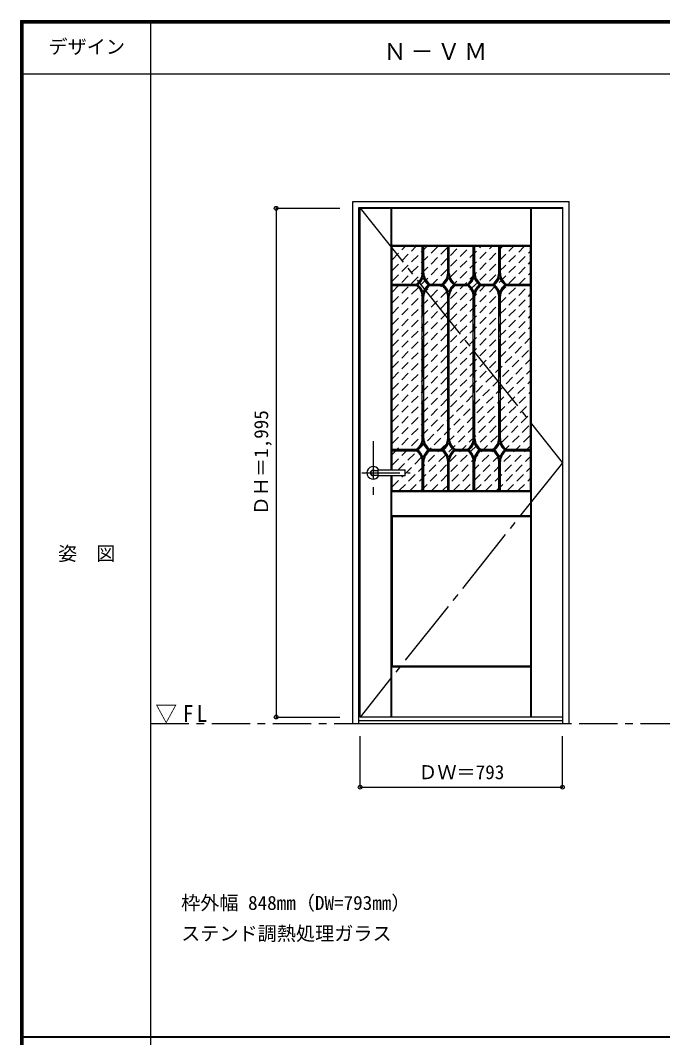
# Model space of a CAD drawing. Units: millimetres, scale not verified. Extents: x -6000 to 5700, y -4307 to 4260.
# Drawn here: x -6000 to -3483, y 186 to 4175 of the extents above; entities that cross this region are included whole.
import ezdxf
from ezdxf.enums import TextEntityAlignment as Align

# ---------------------------------------------------------------- set-up
doc = ezdxf.new("R2010")
doc.units = ezdxf.units.MM
doc.header["$LTSCALE"] = 30
doc.header["$PDMODE"] = 32
doc.header["$PDSIZE"] = 15
for name, pattern in [('CHAIN1', [8, 5, -1, 1, -1]), ('CHAIN2', [12, 9, -1, 1, -1]), ('DASHED1', [1.8, 1.2, -0.6])]:
    doc.linetypes.add(name, pattern=pattern)
for name, color, linetype in [('0-1_通り芯', 4, 'CHAIN1'), ('0-2_扉', 3, 'Continuous'), ('0-3_仕上げ', 4, 'Continuous'), ('0-4_枠', 3, 'Continuous'), ('0-5_レバー', 3, 'Continuous'), ('0-7', 7, 'CHAIN2'), ('0-A_文字', 7, 'Continuous'), ('0-B_寸法', 7, 'Continuous'), ('0-C_ハッチ', 4, 'DASHED1'), ('F-1_枠', 6, 'Continuous'), ('F-A_文字', 7, 'Continuous')]:
    doc.layers.add(name, color=color, linetype=linetype)
doc.styles.add('ＭＳ ゴシック', font='')
doc.styles.get('ＭＳ ゴシック').set_extended_font_data('MS Gothic')

msp = doc.modelspace()

# ---------------------------------------------------------------- linework, layer by layer
at = {"layer": '0-1_通り芯'}
for p, q in [((-4617.4, 2524.5), (-4617.4, 2314.5)), ((-4662.4, 2400.5), (-4472.4, 2400.5))]:
    msp.add_line(p, q, dxfattribs=at)
at = {"layer": '0-1_通り芯', "color": 7}
msp.add_line((-5490, 1418), (3436.4, 1418), dxfattribs=at)
at = {"layer": '0-2_扉'}
for p, q in [((-4668.4, 3438), (-3875.4, 3438)), ((-3875.4, 3438), (-3875.4, 1443))]:
    msp.add_line(p, q, dxfattribs=at)
msp.add_lwpolyline([(-3875.4, 1443), (-4668.4, 1443), (-4668.4, 3438)], dxfattribs=at)
at = {"layer": '0-3_仕上げ', "color": 7}
for p, q in [((-4547.4, 2412), (-4547.4, 3438)), ((-4545.9, 3290.5), (-4545.9, 3438)), ((-4544.4, 3292), (-4544.4, 3438)), ((-3999.4, 3292), (-3999.4, 3438)), ((-3997.9, 3290.5), (-3997.9, 3438)), ((-3996.4, 1443), (-3996.4, 3438)), ((-4544.4, 3292), (-4545.9, 3290.5)), ((-4543.4, 3288), (-4545.9, 3290.5)), ((-3999.4, 3292), (-4544.4, 3292)), ((-4547.4, 1443), (-4547.4, 2389)), ((-4545.9, 2327.5), (-4543.4, 2330)), ((-4545.9, 2232.5), (-4545.9, 2327.5)), ((-4544.4, 2326), (-4545.9, 2327.5)), ((-4544.4, 2234), (-4544.4, 2326)), ((-3999.4, 2326), (-4544.4, 2326)), ((-4000.4, 2330), (-3997.9, 2327.5)), ((-3999.4, 2326), (-3997.9, 2327.5)), ((-3999.4, 2234), (-3999.4, 2326)), ((-3997.9, 2232.5), (-3997.9, 2327.5)), ((-4544.4, 2234), (-4545.9, 2232.5)), ((-4544.4, 2234), (-3999.4, 2234)), ((-3999.4, 2234), (-3997.9, 2232.5)), ((-4543.4, 2230), (-4545.9, 2232.5)), ((-3997.9, 2232.5), (-4000.4, 2230)), ((-4545.9, 1443), (-4545.9, 1640.5)), ((-4544.4, 1443), (-4544.4, 1639)), ((-3999.4, 1639), (-4544.4, 1639)), ((-4000.4, 1643), (-3997.9, 1640.5)), ((-3999.4, 1639), (-3997.9, 1640.5)), ((-3999.4, 1443), (-3999.4, 1639)), ((-3997.9, 1443), (-3997.9, 1640.5))]:
    msp.add_line(p, q, dxfattribs=at)
at = {"layer": '0-3_仕上げ', "color": 3}
for p, q in [((-4543.4, 2412), (-4543.4, 3288)), ((-4000.4, 3288), (-4543.4, 3288)), ((-4000.4, 2330), (-4000.4, 3288)), ((-4543.4, 2330), (-4543.4, 2389)), ((-4000.4, 2330), (-4543.4, 2330)), ((-4543.4, 2230), (-4543.4, 1643)), ((-4543.4, 2230), (-4000.4, 2230)), ((-4000.4, 2230), (-4000.4, 1643)), ((-4000.4, 1643), (-4543.4, 1643))]:
    msp.add_line(p, q, dxfattribs=at)
at = {"layer": '0-3_仕上げ'}
for p, q in [((-4424.9, 3183.19), (-4424.9, 3288)), ((-4418.9, 3183), (-4418.9, 3288)), ((-4324.9, 3183.1), (-4324.9, 3288)), ((-4318.9, 3183.1), (-4318.9, 3288)), ((-4224.9, 3183.1), (-4224.9, 3288)), ((-4218.9, 3183.1), (-4218.9, 3288)), ((-4124.9, 3183.1), (-4124.9, 3288)), ((-4118.9, 3183.1), (-4118.9, 3288)), ((-4543.4, 3141), (-4447.87, 3141)), ((-4543.4, 3135), (-4447.87, 3135)), ((-4395.92, 3141), (-4347.87, 3141)), ((-4395.92, 3135), (-4347.87, 3135)), ((-4295.92, 3141), (-4247.87, 3141)), ((-4295.92, 3135), (-4247.87, 3135)), ((-4195.92, 3141), (-4147.87, 3141)), ((-4195.92, 3135), (-4147.87, 3135)), ((-4095.92, 3141), (-4000.4, 3141)), ((-4095.92, 3135), (-4000.4, 3135)), ((-4424.9, 2535.1), (-4424.9, 3092.9)), ((-4418.9, 2535.1), (-4418.9, 3092.9)), ((-4324.9, 2535.1), (-4324.9, 3092.9)), ((-4318.9, 2535.1), (-4318.9, 3092.9)), ((-4224.9, 2535.1), (-4224.9, 3092.9)), ((-4218.9, 2535.1), (-4218.9, 3092.9)), ((-4124.9, 2535.1), (-4124.9, 3092.9)), ((-4118.9, 2535.1), (-4118.9, 3092.9)), ((-4543.4, 2493), (-4447.87, 2493)), ((-4543.4, 2487), (-4447.87, 2487)), ((-4395.92, 2493), (-4347.87, 2493)), ((-4395.92, 2487), (-4347.87, 2487)), ((-4295.92, 2493), (-4247.87, 2493)), ((-4295.92, 2487), (-4247.87, 2487)), ((-4195.92, 2493), (-4147.87, 2493)), ((-4195.92, 2487), (-4147.87, 2487)), ((-4095.92, 2493), (-4000.4, 2493)), ((-4095.92, 2487), (-4000.4, 2487)), ((-4424.9, 2330), (-4424.9, 2444.9)), ((-4418.9, 2330), (-4418.9, 2444.9)), ((-4324.9, 2330), (-4324.9, 2444.9)), ((-4318.9, 2330), (-4318.9, 2444.9)), ((-4224.9, 2330), (-4224.9, 2444.9)), ((-4218.9, 2330), (-4218.9, 2444.9)), ((-4124.9, 2330), (-4124.9, 2444.9)), ((-4118.9, 2330), (-4118.9, 2444.9))]:
    msp.add_line(p, q, dxfattribs=at)
at = {"layer": '0-3_仕上げ', "linetype": 'CHAIN1'}
for p, q in [((-4421.9, 3183), (-4421.9, 3288)), ((-4321.9, 3183), (-4321.9, 3288)), ((-4221.9, 3183), (-4221.9, 3288)), ((-4121.9, 3183), (-4121.9, 3288)), ((-4543.4, 3138), (-4446.9, 3138)), ((-4396.9, 3138), (-4346.9, 3138)), ((-4296.9, 3138), (-4246.9, 3138)), ((-4196.9, 3138), (-4146.9, 3138)), ((-4096.9, 3138), (-4000.4, 3138)), ((-4421.9, 2535), (-4421.9, 3093)), ((-4321.9, 2535), (-4321.9, 3093)), ((-4221.9, 2535), (-4221.9, 3093)), ((-4121.9, 2535), (-4121.9, 3093)), ((-4543.4, 2490), (-4446.9, 2490)), ((-4396.9, 2490), (-4346.9, 2490)), ((-4296.9, 2490), (-4246.9, 2490)), ((-4196.9, 2490), (-4146.9, 2490)), ((-4096.9, 2490), (-4000.4, 2490)), ((-4421.9, 2330), (-4421.9, 2445)), ((-4321.9, 2330), (-4321.9, 2445)), ((-4221.9, 2330), (-4221.9, 2445)), ((-4121.9, 2330), (-4121.9, 2445))]:
    msp.add_line(p, q, dxfattribs=at)
at = {"layer": '0-3_仕上げ', "color": 7}
for points in [[(-3999.4, 3292), (-3997.9, 3290.5), (-4000.4, 3288)], [(-4544.4, 1639), (-4545.9, 1640.5), (-4543.4, 1643)]]:
    msp.add_lwpolyline(points, dxfattribs=at)
at = {"layer": '0-3_仕上げ'}
for centre, radius, start, end in [((-4481.78, 3186.82), 57, 306.49767, 356.34853), ((-4481.78, 3186.82), 63, 309.20041, 341.88743), ((-4362.02, 3186.82), 63, 198.11257, 230.79959), ((-4362.02, 3186.82), 57, 183.65147, 233.50233), ((-4381.78, 3186.82), 57, 306.49767, 356.25364), ((-4381.78, 3186.82), 63, 309.20041, 341.88743), ((-4262.02, 3186.82), 63, 198.11257, 230.79959), ((-4262.02, 3186.82), 57, 183.65147, 233.50233), ((-4281.78, 3186.82), 57, 306.49767, 356.25364), ((-4281.78, 3186.82), 63, 309.20041, 341.88743), ((-4162.02, 3186.82), 63, 198.11257, 230.79959), ((-4162.02, 3186.82), 57, 183.65147, 233.50233), ((-4181.78, 3186.82), 57, 306.49767, 356.25364), ((-4181.78, 3186.82), 63, 309.20041, 341.88743), ((-4062.02, 3186.82), 63, 198.11257, 230.79959), ((-4062.02, 3186.82), 57, 183.65147, 233.50233), ((-4481.78, 3089.18), 57, 3.74636, 53.50233), ((-4481.78, 3089.18), 63, 18.11257, 50.79959), ((-4362.02, 3089.18), 63, 129.20041, 161.88743), ((-4362.02, 3089.18), 57, 126.49767, 176.25364), ((-4381.78, 3089.18), 57, 3.74636, 53.50233), ((-4381.78, 3089.18), 63, 18.11257, 50.79959), ((-4262.02, 3089.18), 63, 129.20041, 161.88743), ((-4262.02, 3089.18), 57, 126.49767, 176.25364), ((-4281.78, 3089.18), 57, 3.74636, 53.50233), ((-4281.78, 3089.18), 63, 18.11257, 50.79959), ((-4162.02, 3089.18), 63, 129.20041, 161.88743), ((-4162.02, 3089.18), 57, 126.49767, 176.25364), ((-4181.78, 3089.18), 57, 3.74636, 53.50233), ((-4181.78, 3089.18), 63, 18.11257, 50.79959), ((-4062.02, 3089.18), 63, 129.20041, 161.88743), ((-4062.02, 3089.18), 57, 126.49767, 176.25364), ((-4481.78, 2538.82), 57, 306.49767, 356.25364), ((-4481.78, 2538.82), 63, 309.20041, 341.88743), ((-4362.02, 2538.82), 63, 198.11257, 230.79959), ((-4362.02, 2538.82), 57, 183.74636, 233.50233), ((-4381.78, 2538.82), 57, 306.49767, 356.25364), ((-4381.78, 2538.82), 63, 309.20041, 341.88743), ((-4262.02, 2538.82), 63, 198.11257, 230.79959), ((-4262.02, 2538.82), 57, 183.74636, 233.50233), ((-4281.78, 2538.82), 57, 306.49767, 356.25364), ((-4281.78, 2538.82), 63, 309.20041, 341.88743), ((-4162.02, 2538.82), 63, 198.11257, 230.79959), ((-4162.02, 2538.82), 57, 183.74636, 233.50233), ((-4181.78, 2538.82), 57, 306.49767, 356.25364), ((-4181.78, 2538.82), 63, 309.20041, 341.88743), ((-4062.02, 2538.82), 63, 198.11257, 230.79959), ((-4062.02, 2538.82), 57, 183.74636, 233.50233), ((-4481.78, 2441.18), 57, 3.74636, 53.50233), ((-4481.78, 2441.18), 63, 18.11257, 50.79959), ((-4362.02, 2441.18), 63, 129.20041, 161.88743), ((-4362.02, 2441.18), 57, 126.49767, 176.25364), ((-4381.78, 2441.18), 57, 3.74636, 53.50233), ((-4381.78, 2441.18), 63, 18.11257, 50.79959), ((-4262.02, 2441.18), 63, 129.20041, 161.88743), ((-4262.02, 2441.18), 57, 126.49767, 176.25364), ((-4281.78, 2441.18), 57, 3.74636, 53.50233), ((-4281.78, 2441.18), 63, 18.11257, 50.79959), ((-4162.02, 2441.18), 63, 129.20041, 161.88743), ((-4162.02, 2441.18), 57, 126.49767, 176.25364), ((-4181.78, 2441.18), 57, 3.74636, 53.50233), ((-4181.78, 2441.18), 63, 18.11257, 50.79959), ((-4062.02, 2441.18), 63, 129.20041, 161.88743), ((-4062.02, 2441.18), 57, 126.49767, 176.25364)]:
    msp.add_arc(centre, radius, start, end, dxfattribs=at)
at = {"layer": '0-3_仕上げ', "linetype": 'CHAIN1'}
for centre, start, end in [((-4481.78, 3186.82), 305.54226, 356.34853), ((-4362.02, 3186.82), 183.65147, 234.45774), ((-4381.78, 3186.82), 305.54226, 356.34853), ((-4262.02, 3186.82), 183.65147, 234.45774), ((-4281.78, 3186.82), 305.54226, 356.34853), ((-4162.02, 3186.82), 183.65147, 234.45774), ((-4181.78, 3186.82), 305.54226, 356.34853), ((-4062.02, 3186.82), 183.65147, 234.45774), ((-4481.78, 3089.18), 3.65147, 54.45774), ((-4362.02, 3089.18), 125.54226, 176.34853), ((-4381.78, 3089.18), 3.65147, 54.45774), ((-4262.02, 3089.18), 125.54226, 176.34853), ((-4281.78, 3089.18), 3.65147, 54.45774), ((-4162.02, 3089.18), 125.54226, 176.34853), ((-4181.78, 3089.18), 3.65147, 54.45774), ((-4062.02, 3089.18), 125.54226, 176.34853), ((-4481.78, 2538.82), 305.54226, 356.34853), ((-4362.02, 2538.82), 183.65147, 234.45774), ((-4381.78, 2538.82), 305.54226, 356.34853), ((-4262.02, 2538.82), 183.65147, 234.45774), ((-4281.78, 2538.82), 305.54226, 356.34853), ((-4162.02, 2538.82), 183.65147, 234.45774), ((-4181.78, 2538.82), 305.54226, 356.34853), ((-4062.02, 2538.82), 183.65147, 234.45774), ((-4481.78, 2441.18), 3.65147, 54.45774), ((-4362.02, 2441.18), 125.54226, 176.34853), ((-4381.78, 2441.18), 3.65147, 54.45774), ((-4262.02, 2441.18), 125.54226, 176.34853), ((-4281.78, 2441.18), 3.65147, 54.45774), ((-4162.02, 2441.18), 125.54226, 176.34853), ((-4181.78, 2441.18), 3.65147, 54.45774), ((-4062.02, 2441.18), 125.54226, 176.34853)]:
    msp.add_arc(centre, 60, start, end, dxfattribs=at)
at = {"layer": '0-4_枠'}
for p, q in [((-4697.4, 3465), (-3849.4, 3465)), ((-4697.4, 1418), (-4697.4, 3465)), ((-4673.4, 3441), (-3873.4, 3441)), ((-4673.4, 1418), (-4673.4, 3441)), ((-3873.4, 1418), (-3873.4, 3441)), ((-3849.4, 1418), (-3849.4, 3465)), ((-4697.4, 1418), (-3849.4, 1418)), ((-4673.4, 1430), (-3873.4, 1430))]:
    msp.add_line(p, q, dxfattribs=at)
at = {"layer": '0-5_レバー'}
for p, q in [((-4617.4, 2410), (-4598.4, 2410)), ((-4598.4, 2411), (-4597.4, 2412)), ((-4598.4, 2390), (-4598.4, 2411)), ((-4597.4, 2412), (-4493.4, 2412)), ((-4492.4, 2411), (-4493.4, 2412)), ((-4492.4, 2390), (-4492.4, 2411)), ((-4617.4, 2391), (-4598.4, 2391)), ((-4598.4, 2390), (-4597.4, 2389)), ((-4493.4, 2389), (-4597.4, 2389)), ((-4492.4, 2390), (-4493.4, 2389))]:
    msp.add_line(p, q, dxfattribs=at)
at = {"layer": '0-5_レバー', "color": 4}
for p, q in [((-4597.4, 2389), (-4597.4, 2412)), ((-4493.4, 2412), (-4493.4, 2389))]:
    msp.add_line(p, q, dxfattribs=at)
for radius, start, end in [(24.55, 27.93255, 332.06745), (11, 59.72736, 300.27264)]:
    msp.add_arc((-4617.4, 2400.5), radius, start, end, dxfattribs=at)
at = {"layer": '0-5_レバー'}
msp.add_arc((-4617.4, 2400.5), 9.5, 90, 270, dxfattribs=at)
at = {"layer": '0-7'}
msp.add_line((-3875.4, 2440.5), (-4668.4, 1443), dxfattribs=at)
msp.add_lwpolyline([(-4668.4, 3438), (-3876.2, 2441.5), (-3875.4, 2440.5)], dxfattribs=at)
at = {"layer": '0-B_寸法', "color": 4}
for p, q in [((-4997.4, 3438), (-4747.4, 3438)), ((-4997.4, 3438), (-4997.4, 1443)), ((-4997.4, 1443), (-4747.4, 1443)), ((-4668.4, 1168), (-4668.4, 1368)), ((-3875.4, 1168), (-3875.4, 1368)), ((-4668.4, 1168), (-3875.4, 1168))]:
    msp.add_line(p, q, dxfattribs=at)
at = {"layer": '0-B_寸法'}
for p in [(-4997.4, 3438), (-4997.4, 1443), (-4668.4, 1168), (-3875.4, 1168)]:
    msp.add_point(p, dxfattribs=at)
at = {"layer": '0-C_ハッチ'}
for p, q in [((-4543.4, 3236.56), (-4491.96, 3288)), ((-4543.4, 2769.87), (-4025.27, 3288)), ((-4543.4, 2812.29), (-4067.69, 3288)), ((-4543.4, 2854.72), (-4110.12, 3288)), ((-4543.4, 2897.15), (-4152.55, 3288)), ((-4543.4, 2939.57), (-4194.97, 3288)), ((-4543.4, 2982), (-4237.4, 3288)), ((-4543.4, 3024.43), (-4279.83, 3288)), ((-4543.4, 3066.85), (-4322.25, 3288)), ((-4543.4, 3109.28), (-4364.68, 3288)), ((-4543.4, 3151.71), (-4407.11, 3288)), ((-4543.4, 3194.13), (-4449.53, 3288)), ((-4543.4, 2727.44), (-4000.4, 3270.44)), ((-4543.4, 2685.02), (-4000.4, 3228.02)), ((-4543.4, 2642.59), (-4000.4, 3185.59)), ((-4543.4, 2600.16), (-4000.4, 3143.16)), ((-4543.4, 2557.74), (-4000.4, 3100.74)), ((-4543.4, 2515.31), (-4000.4, 3058.31)), ((-4543.4, 2472.88), (-4000.4, 3015.88)), ((-4543.4, 2430.46), (-4000.4, 2973.46)), ((-4519.43, 2412), (-4000.4, 2931.03)), ((-4492.4, 2396.6), (-4000.4, 2888.6)), ((-4516.58, 2330), (-4000.4, 2846.18)), ((-4474.15, 2330), (-4000.4, 2803.75)), ((-4431.72, 2330), (-4000.4, 2761.33)), ((-4389.3, 2330), (-4000.4, 2718.9)), ((-4346.87, 2330), (-4000.4, 2676.47)), ((-4304.45, 2330), (-4000.4, 2634.05)), ((-4262.02, 2330), (-4000.4, 2591.62)), ((-4219.59, 2330), (-4000.4, 2549.19)), ((-4177.17, 2330), (-4000.4, 2506.77)), ((-4134.74, 2330), (-4000.4, 2464.34)), ((-4092.31, 2330), (-4000.4, 2421.91)), ((-4543.4, 2388.03), (-4542.43, 2389)), ((-4543.4, 2345.6), (-4500, 2389)), ((-4049.89, 2330), (-4000.4, 2379.49))]:
    msp.add_line(p, q, dxfattribs=at)
at = {"layer": 'F-1_枠'}
for p, q in [((-6000, 4175), (5700, 4175)), ((-6000, 4175), (-6000, -4205)), ((-6000, 4170), (5700, 4170)), ((-6000, 4165), (5700, 4165)), ((-5995, 4175), (-5995, -4205)), ((-5990, 4175), (-5990, -4205)), ((-5490, 4175), (-5490, -3790)), ((-6000, 3965), (5700, 3965)), ((-6000, 190.5), (5700, 190.5)), ((-6000, 187.5), (5700, 187.5))]:
    msp.add_line(p, q, dxfattribs=at)

# ---------------------------------------------------------------- texts
at = {"layer": '0-A_文字', "style": 'ＭＳ ゴシック'}
for s, p in [('枠外幅 848mm（DW=793mm）', (-5370, 670.5)), ('ステンド調熱処理ガラス', (-5370, 550.5))]:
    msp.add_text(s, height=54.99, dxfattribs=at).set_placement(p, align=Align.BOTTOM_LEFT)
at = {"layer": '0-A_文字', "char_height": 65.98, "attachment_point": 7, "style": 'ＭＳ ゴシック'}
for s, insert in [('\\T1.17;Ｎ－ＶＭ', (-4576.7, 4020)), ('\\T1.26;\\W0.95;▽FL', (-5471.25, 1418))]:
    msp.add_mtext(s, dxfattribs=dict(at, insert=insert))
at = {"layer": '0-B_寸法', "style": 'ＭＳ ゴシック'}
msp.add_text('ＤＨ＝1,995', height=54.99, rotation=90, dxfattribs=at).set_placement((-5012.4, 2234.25), align=Align.BOTTOM_LEFT)
msp.add_text('ＤＷ＝793', height=54.99, dxfattribs=at).set_placement((-4440.65, 1183), align=Align.BOTTOM_LEFT)
at = {"layer": 'F-A_文字', "style": 'ＭＳ ゴシック'}
for s, p in [('デザイン', (-5890, 4027.5)), ('姿\u3000図', (-5852.5, 2040.25))]:
    msp.add_text(s, height=54.99, dxfattribs=at).set_placement(p, align=Align.BOTTOM_LEFT)

doc.saveas('drawing.dxf')
